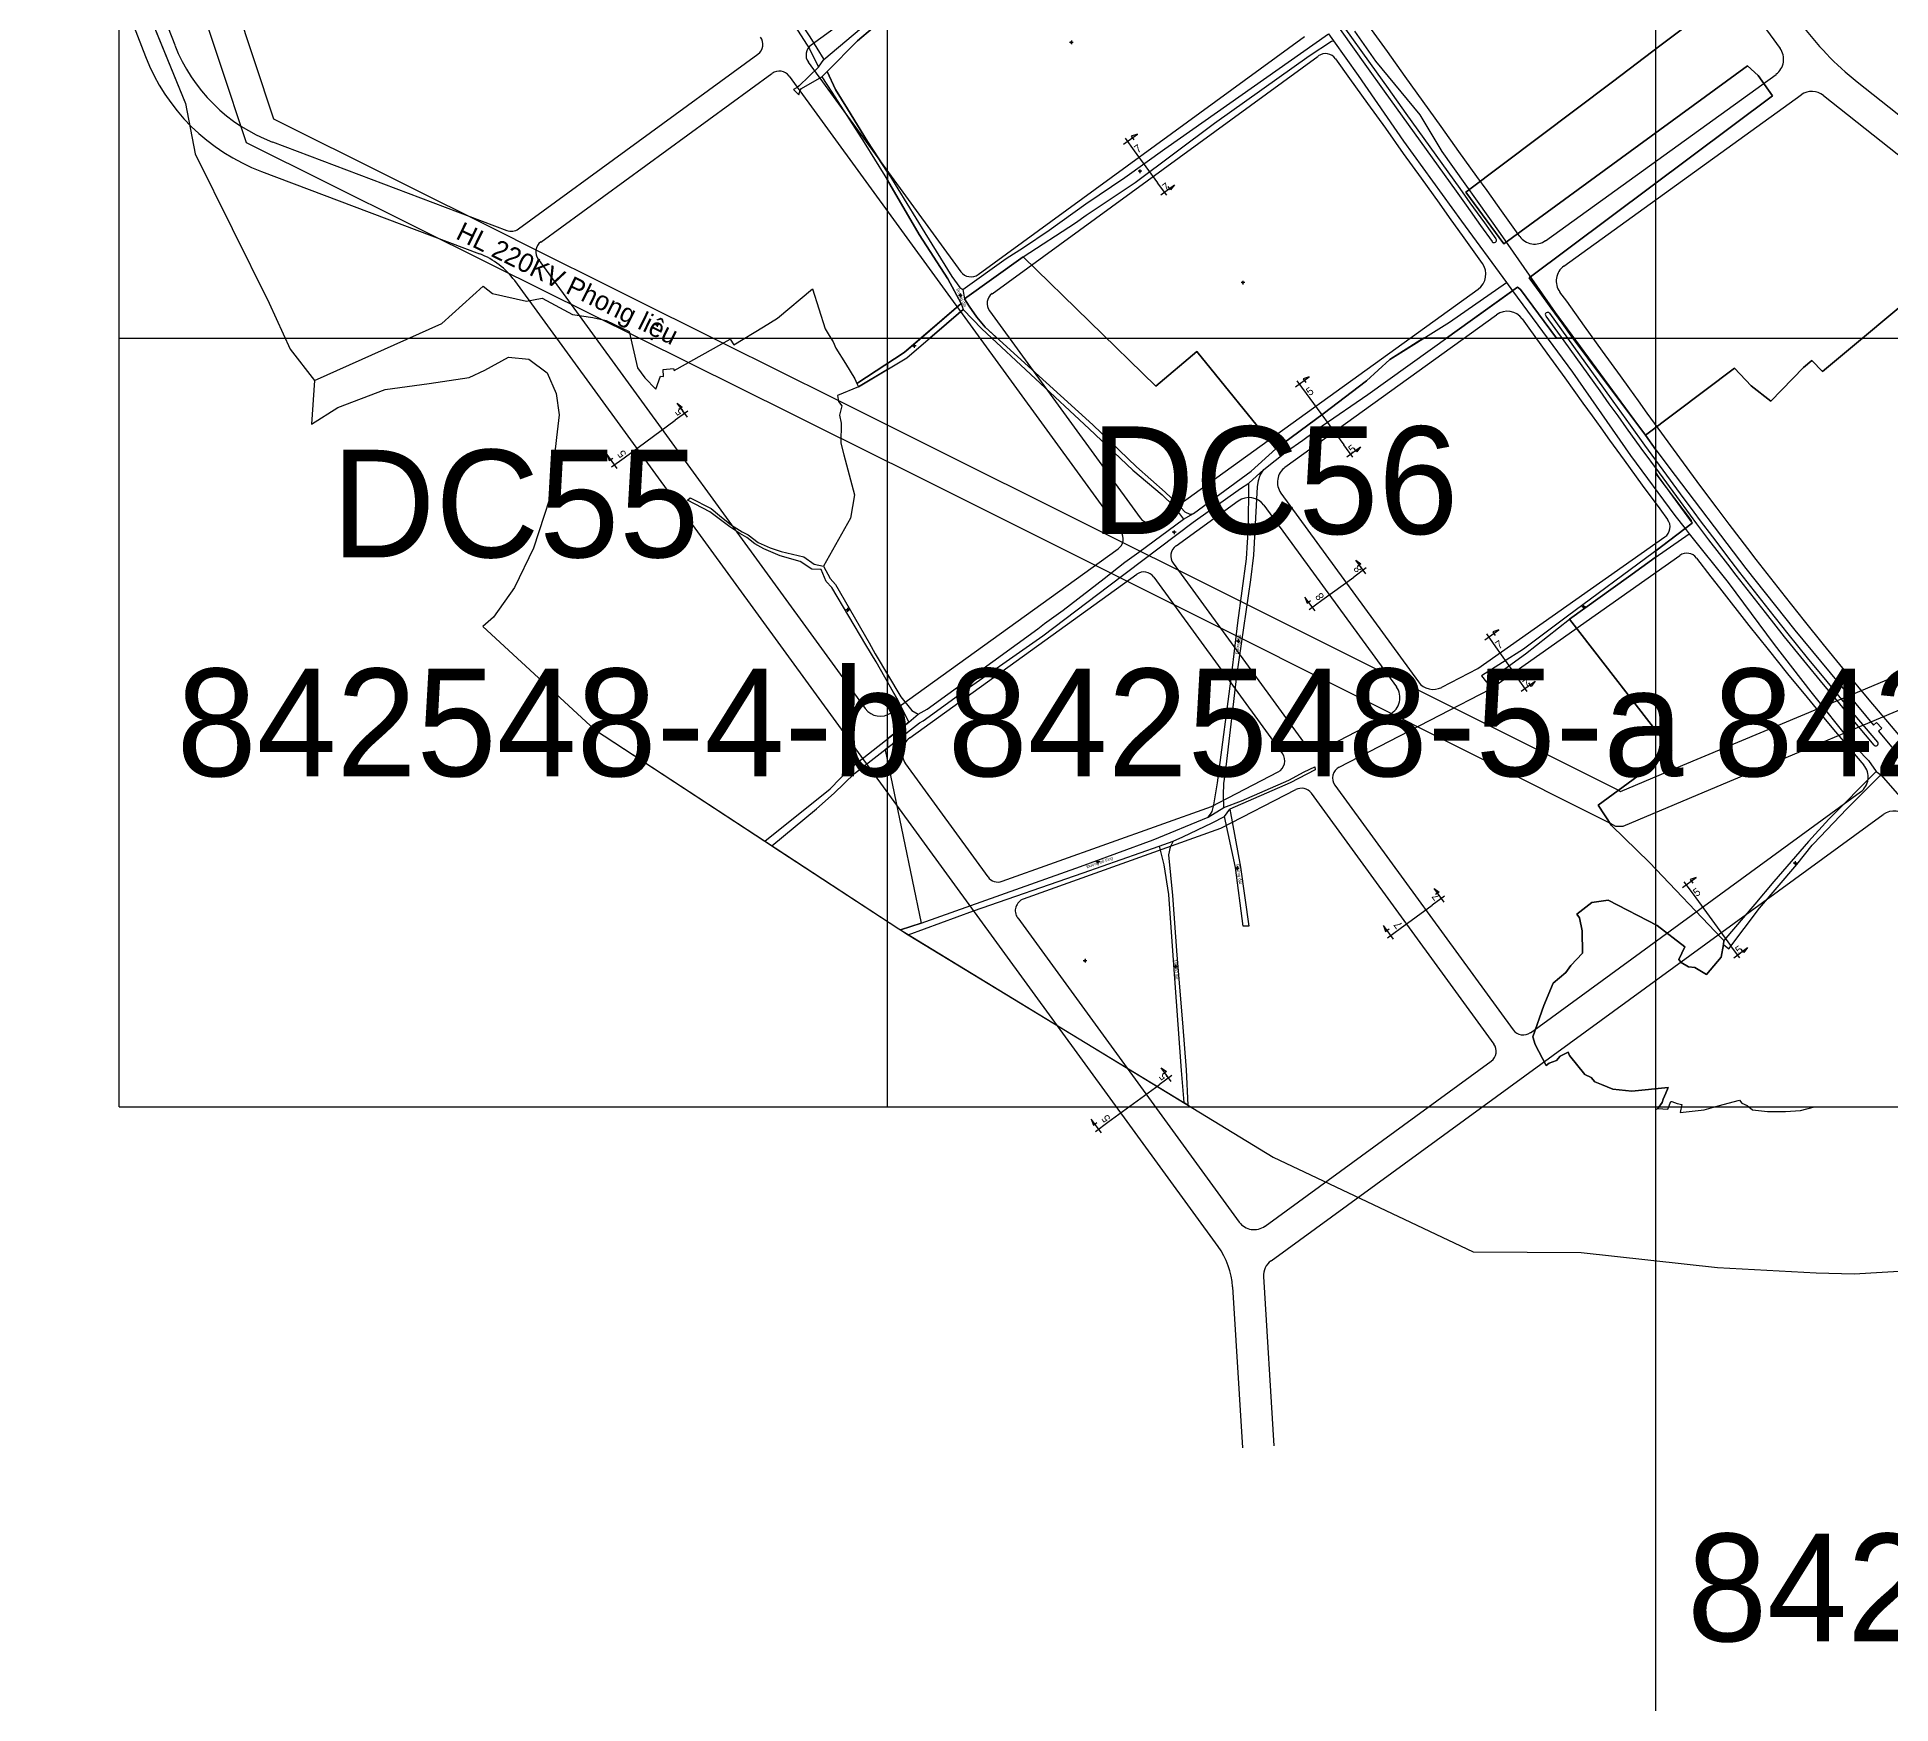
# Model space of a CAD drawing. Extents: x 548357 to 553070, y 1834500 to 1842500.
# Drawn here: x 548447 to 549653, y 1840112 to 1841196 of the extents above; entities that cross this region are included whole.
import ezdxf

# ---------------------------------------------------------------- set-up
doc = ezdxf.new("R2010")
doc.units = 0
for name, color, linetype in [('Level 10', 7, 'Continuous'), ('Level 11', 7, 'Continuous'), ('Level 13', 7, 'Continuous'), ('Level 30', 7, 'Continuous'), ('Level 5', 7, 'Continuous'), ('Level 52', 7, 'Continuous'), ('Level 55', 7, 'Continuous'), ('Level 57', 7, 'Continuous'), ('Level 61', 7, 'Continuous'), ('Level 62', 7, 'Continuous'), ('Level 8', 7, 'Continuous')]:
    doc.layers.add(name, color=color, linetype=linetype)

msp = doc.modelspace()

# ---------------------------------------------------------------- linework, layer by layer
at = {"layer": 'Level 10'}
for p, q in [((549287, 1841198), (549290.3, 1841193.4)), ((548955.1, 1841176.2), (548958.7, 1841181.3)), ((548957.2, 1841169.9), (548960.7, 1841173.4)), ((549402.9, 1841036.1), (549406.8, 1841030.8)), ((549047.9, 1841022.5), (549049.3, 1841018.7)), ((549049, 1841031.6), (549050.2, 1841025.5)), ((549235.1, 1840905.7), (549244.9, 1840914.5)), ((549192.6, 1840882.2), (549199.1, 1840885.9)), ((549519.1, 1840876.1), (549521.8, 1840872.7)), ((549013.9, 1840750.3), (549019.9, 1840755.5)), ((549643.4, 1840718.2), (549646.5, 1840716)), ((549208.7, 1840688.5), (549219, 1840694.6)), ((549219.4, 1840688.8), (549222.7, 1840693.7)), ((548920.3, 1840672.8), (548924.8, 1840669.8)), ((549176.8, 1840669.6), (549185.9, 1840672.8)), ((549008.4, 1840615.1), (549013.5, 1840611.9)), ((549013.5, 1840611.9), (549192.8, 1840502.7))]:
    msp.add_line(p, q, dxfattribs=at)
for points in [[(548958.7, 1841181.3), (549011.7, 1841226.1), (549051.2, 1841261.3), (549078.7, 1841284.8), (549090, 1841296.2), (549128.9, 1841329), (549141.9, 1841339.3), (549167.1, 1841361.7)], [(548960.7, 1841173.4), (548980.6, 1841193.3), (549003, 1841212.4), (549014.6, 1841222.5), (549024.8, 1841231.2), (549048.2, 1841251.6), (549080.5, 1841281.5), (549091.7, 1841292.1), (549134.5, 1841328.2), (549161.5, 1841352.3), (549170.2, 1841357.8)], [(548850.4, 1841324.6), (548852.5, 1841322.7), (548881.1, 1841285.9), (548894.3, 1841267.5), (548904.3, 1841253.3), (548928.7, 1841220.6), (548949.3, 1841188.3), (548955.1, 1841176.2)], [(548856.6, 1841327.2), (548856.8, 1841324.9), (548880.4, 1841293.4), (548906.4, 1841256.7), (548907.9, 1841253.9), (548931.5, 1841222.5), (548933.2, 1841220.8), (548949.5, 1841196.1), (548958.7, 1841181.3)], [(548512.4, 1841228.1), (548543.2, 1841152.6), (548549.4, 1841120), (548597.6, 1841022.7), (548611.3, 1840992.9), (548627.2, 1840972.5), (548625.1, 1840944.1), (548642.4, 1840954.9), (548673.1, 1840966.6), (548701.8, 1840970.6), (548727.7, 1840974.5), (548738, 1840979.1), (548753.4, 1840987.7), (548766.6, 1840986.3), (548778.5, 1840977.5), (548784.4, 1840963.9), (548786.3, 1840950.2), (548784.7, 1840935.4), (548780.1, 1840895.3), (548769.7, 1840863.3), (548757.4, 1840837.8), (548743.6, 1840818.5), (548736.6, 1840812.5), (548809.4, 1840745.5), (548920.3, 1840672.8)], [(549049, 1841031.6), (549077.2, 1841051.8), (549088.5, 1841059), (549105.2, 1841070.3), (549129.1, 1841087.3), (549154.5, 1841104.5), (549180.4, 1841123.1), (549287, 1841198)], [(549050.2, 1841025.5), (549088.4, 1841052.8), (549122.3, 1841075.1), (549129.3, 1841080.1), (549161.2, 1841101.2), (549212.8, 1841139.8), (549274.4, 1841183.7), (549289, 1841193.2), (549290.3, 1841193.4)], [(549290.3, 1841193.4), (549306.3, 1841170.8), (549335.8, 1841128.1), (549373.5, 1841076), (549402.9, 1841036.1)], [(549304, 1841199.6), (549317.6, 1841180.2), (549346.4, 1841145.2), (549360.8, 1841121.4), (549398.8, 1841068), (549434.6, 1841016.7), (549488, 1840943.8), (549493.3, 1840936.8), (549497.1, 1840931.4), (549508.4, 1840916.1), (549558.6, 1840850.1), (549590.5, 1840810), (549641.6, 1840748.2), (549643.7, 1840750), (549647, 1840746.2), (549644.9, 1840744.4), (549669.5, 1840714.9)], [(548955.1, 1841176.2), (548942.6, 1841164.2), (548941.3, 1841163.1), (548938.8, 1841161.7), (548942.3, 1841158.3), (548943.2, 1841161.3), (548944.1, 1841162.4), (548957.2, 1841169.9)], [(548957.2, 1841169.9), (548963.9, 1841160.1), (548984.9, 1841127.3), (548998.3, 1841105.6), (549020.7, 1841067.5), (549039.3, 1841038.6), (549047.9, 1841022.5)], [(548960.7, 1841173.4), (548966.2, 1841161.8), (548973.9, 1841149.1), (548987.1, 1841128), (549000.8, 1841106.7), (549024.3, 1841068.6), (549042, 1841040.2), (549047.2, 1841033), (549049, 1841031.6)], [(549199.1, 1840885.9), (549236.7, 1840913.4), (549252.8, 1840928.1), (549283.5, 1840950.7), (549311.8, 1840972.2), (549326.9, 1840986.2), (549365.7, 1841010.5), (549402.9, 1841036.1)], [(549047.9, 1841022.5), (549010.9, 1840990.7), (548980.1, 1840970.6), (548981.2, 1840968.3), (549012.6, 1840987.2), (549049.3, 1841018.7)], [(549050.2, 1841025.5), (549053.1, 1841020.9), (549058.2, 1841013.6), (549063.5, 1841007.1), (549133.7, 1840943.7), (549162, 1840916.3), (549180.7, 1840899.8), (549188.3, 1840892.6), (549193.6, 1840887.1), (549196.8, 1840885.6), (549199.1, 1840885.9)], [(549244.9, 1840914.5), (549259.7, 1840926.2), (549270.3, 1840933.7), (549282.9, 1840943), (549312.7, 1840963.3), (549406.8, 1841030.8)], [(549406.8, 1841030.8), (549445.9, 1840977.9), (549483.6, 1840923.7), (549512.3, 1840884.6), (549519.1, 1840876.1)], [(549049.3, 1841018.7), (549061.4, 1841006.1), (549131.3, 1840940.9), (549159.7, 1840914.2), (549178.7, 1840898), (549186.1, 1840890.9), (549192.6, 1840882.2)], [(549219, 1840694.6), (549218.7, 1840702.8), (549218.9, 1840710.3), (549219.9, 1840717.4), (549227.4, 1840780.4), (549236.4, 1840842.8), (549238.4, 1840858.8), (549240.8, 1840903.2), (549241.4, 1840907.3), (549242.5, 1840910.9), (549244.9, 1840914.5)], [(548924.8, 1840669.8), (548953.9, 1840693.8), (548965.4, 1840703.9), (548978.5, 1840716.7), (549020.9, 1840749.8), (549023.2, 1840751.1), (549053.5, 1840773), (549101.1, 1840806.3), (549144, 1840838.9), (549198.9, 1840880.2), (549229.8, 1840902.3), (549235.1, 1840905.7)], [(549208.7, 1840688.5), (549210.2, 1840690.4), (549211.4, 1840692), (549212.4, 1840696.4), (549214.8, 1840710.7), (549224.1, 1840781.9), (549228, 1840814.9), (549233.7, 1840856.4), (549234.4, 1840867.3), (549234.9, 1840876.2), (549235.1, 1840905.7)], [(549013.9, 1840750.3), (549006.7, 1840764.5), (548992.6, 1840789.5), (548986, 1840800.5), (548963.8, 1840837.9), (548960.1, 1840841.6), (548956.8, 1840849.6), (548950.8, 1840849.8), (548943.3, 1840854.7), (548930.2, 1840858.3), (548919.6, 1840863), (548913.8, 1840866.3), (548908.4, 1840870.3), (548903.9, 1840872.9), (548897.5, 1840877.3), (548888.8, 1840883.7), (548884.5, 1840887.1), (548869.8, 1840894.6), (548871.6, 1840896.2), (548885.3, 1840889.2), (548890.6, 1840884.7), (548898.5, 1840878.3), (548905.5, 1840874), (548909.3, 1840872.1), (548915.8, 1840867), (548923.7, 1840863.6), (548930.8, 1840861.3), (548945.5, 1840857.7), (548952.3, 1840852.9), (548958.4, 1840851.6), (548962.7, 1840843.7), (548966.2, 1840839.7), (548988.1, 1840801.9), (548991.9, 1840794.6), (549008.8, 1840766.6), (549015.9, 1840757.7), (549019.9, 1840755.5)], [(549019.9, 1840755.5), (549025.8, 1840758.6), (549097.9, 1840811), (549102.2, 1840814.4), (549114.3, 1840823), (549141, 1840843.7), (549154.4, 1840854.2), (549163.6, 1840860.8), (549192.6, 1840882.2)], [(549519.1, 1840876.1), (549498.2, 1840860.3), (549442.6, 1840819.2), (549413.9, 1840797.7), (549386.5, 1840780.4), (549389.8, 1840776.3), (549415.2, 1840794.7), (549443.8, 1840817.3), (549482.2, 1840844.7), (549499.5, 1840857.4), (549521.8, 1840872.7)], [(549521.8, 1840872.7), (549547, 1840841), (549577.1, 1840800.8), (549600.9, 1840770), (549627.5, 1840736.5), (549624.9, 1840733.6), (549627.6, 1840730.3), (549629.9, 1840731.7), (549631.1, 1840732.8), (549638.4, 1840725.3), (549643.4, 1840718.2)], [(548920.3, 1840672.8), (548962.7, 1840706.9), (548975.5, 1840720), (549013.9, 1840750.3)], [(549219, 1840694.6), (549230.3, 1840699.1), (549261.1, 1840712.4), (549271.1, 1840717.8), (549278.1, 1840721.1), (549278.4, 1840719.1), (549262, 1840710.7), (549222.7, 1840693.7)], [(549643.4, 1840718.2), (549612.6, 1840687.1), (549599.3, 1840672.6), (549576.8, 1840646.6), (549564.4, 1840631.7), (549544.2, 1840608.2), (549544, 1840605.6), (549547.5, 1840602.7), (549567.4, 1840629.3), (549591.8, 1840657.6), (549601.7, 1840670.1), (549602.7, 1840671.1), (549624.3, 1840693.9), (549646.5, 1840716)], [(549646.5, 1840716), (549672.5, 1840686.2)], [(549008.4, 1840615.1), (549021.9, 1840619.4), (549125.7, 1840656.4), (549172.9, 1840673.7), (549208.7, 1840688.5)], [(549185.9, 1840672.8), (549192.3, 1840675.7), (549211.3, 1840684.7), (549219.4, 1840688.8)], [(549222.7, 1840693.7), (549229.7, 1840655.8), (549235.1, 1840617.4), (549231.4, 1840617.5), (549226.5, 1840655.7), (549219.4, 1840688.8)], [(549185.9, 1840672.8), (549183.9, 1840668.8), (549183, 1840664), (549185.4, 1840637.4), (549188.4, 1840598.7), (549192, 1840554.6), (549194.3, 1840524), (549195.5, 1840501.1), (549192.8, 1840502.7)], [(548924.8, 1840669.8), (549007.3, 1840615.8), (549008.4, 1840615.1)], [(549013.5, 1840611.9), (549056, 1840627.5), (549127.4, 1840652.1), (549176.8, 1840669.6)], [(549176.8, 1840669.6), (549179.8, 1840657.3), (549182.8, 1840638), (549185.8, 1840598.5), (549191.1, 1840523.5), (549192.8, 1840502.7)]]:
    msp.add_lwpolyline(points, dxfattribs=at)
at = {"layer": 'Level 11'}
for p, q in [((549119, 1841192.4), (549118.4, 1841192.4)), ((549119.7, 1841193.1), (549119, 1841192.4)), ((549119, 1841192.4), (549119.7, 1841191.8)), ((549119.7, 1841193.7), (549119.7, 1841193.1)), ((549120.3, 1841192.4), (549119.7, 1841193.1)), ((549119.7, 1841191.8), (549120.3, 1841192.4)), ((549119.7, 1841191.8), (549119.7, 1841191.2)), ((549120.9, 1841192.4), (549120.3, 1841192.4)), ((549163.7, 1841108.6), (549163.1, 1841108.6)), ((549164.3, 1841109.2), (549163.7, 1841108.6)), ((549163.7, 1841108.6), (549164.3, 1841107.9)), ((549164.3, 1841109.8), (549164.3, 1841109.2)), ((549164.9, 1841108.6), (549164.3, 1841109.2)), ((549164.3, 1841107.9), (549164.9, 1841108.6)), ((549164.3, 1841107.9), (549164.3, 1841107.3)), ((549165.6, 1841108.6), (549164.9, 1841108.6)), ((549230.7, 1841036.1), (549230.1, 1841036.1)), ((549231.3, 1841036.7), (549230.7, 1841036.1)), ((549230.7, 1841036.1), (549231.3, 1841035.5)), ((549231.3, 1841037.3), (549231.3, 1841036.7)), ((549232, 1841036.1), (549231.3, 1841036.7)), ((549231.3, 1841035.5), (549232, 1841036.1)), ((549231.3, 1841035.5), (549231.3, 1841034.8)), ((549232.6, 1841036.1), (549232, 1841036.1)), ((549046.8, 1841027.8), (549046.2, 1841027.8)), ((549047.4, 1841028.4), (549046.8, 1841027.8)), ((549046.8, 1841027.8), (549047.4, 1841027.2)), ((549047.4, 1841029), (549047.4, 1841028.4)), ((549048.1, 1841027.8), (549047.4, 1841028.4)), ((549047.4, 1841027.2), (549048.1, 1841027.8)), ((549047.4, 1841027.2), (549047.4, 1841026.5)), ((549048.7, 1841027.8), (549048.1, 1841027.8)), ((548849.5, 1841008.6), (548848.8, 1841008.6)), ((548850.1, 1841009.2), (548849.5, 1841008.6)), ((548849.5, 1841008.6), (548850.1, 1841008)), ((548850.1, 1841009.9), (548850.1, 1841009.2)), ((548850.7, 1841008.6), (548850.1, 1841009.2)), ((548850.1, 1841008), (548850.7, 1841008.6)), ((548850.1, 1841008), (548850.1, 1841007.4)), ((548851.3, 1841008.6), (548850.7, 1841008.6)), ((549016.7, 1840995.1), (549016.1, 1840995.1)), ((549017.3, 1840995.7), (549016.7, 1840995.1)), ((549016.7, 1840995.1), (549017.3, 1840994.5)), ((549017.3, 1840996.3), (549017.3, 1840995.7)), ((549018, 1840995.1), (549017.3, 1840995.7)), ((549017.3, 1840994.5), (549018, 1840995.1)), ((549017.3, 1840994.5), (549017.3, 1840993.8)), ((549018.6, 1840995.1), (549018, 1840995.1)), ((549185.9, 1840873.7), (549185.3, 1840873.7)), ((549186.5, 1840874.3), (549185.9, 1840873.7)), ((549185.9, 1840873.7), (549186.5, 1840873.1)), ((549186.5, 1840874.9), (549186.5, 1840874.3)), ((549187.2, 1840873.7), (549186.5, 1840874.3)), ((549186.5, 1840873.1), (549187.2, 1840873.7)), ((549186.5, 1840873.1), (549186.5, 1840872.4)), ((549187.8, 1840873.7), (549187.2, 1840873.7)), ((548973.5, 1840823.2), (548972.9, 1840823.2)), ((548974.1, 1840823.9), (548973.5, 1840823.2)), ((548973.5, 1840823.2), (548974.1, 1840822.6)), ((548974.1, 1840824.5), (548974.1, 1840823.9)), ((548974.8, 1840823.2), (548974.1, 1840823.9)), ((548974.1, 1840822.6), (548974.8, 1840823.2)), ((548974.1, 1840822.6), (548974.1, 1840822)), ((548975.4, 1840823.2), (548974.8, 1840823.2)), ((549452.4, 1840825.2), (549451.8, 1840825.2)), ((549453, 1840825.8), (549452.4, 1840825.2)), ((549452.4, 1840825.2), (549453, 1840824.5)), ((549453, 1840826.4), (549453, 1840825.8)), ((549453.7, 1840825.2), (549453, 1840825.8)), ((549453, 1840824.5), (549453.7, 1840825.2)), ((549453, 1840824.5), (549453, 1840823.9)), ((549454.3, 1840825.2), (549453.7, 1840825.2)), ((549227.6, 1840802.8), (549227, 1840802.8)), ((549228.2, 1840803.4), (549227.6, 1840802.8)), ((549227.6, 1840802.8), (549228.2, 1840802.2)), ((549228.2, 1840804.1), (549228.2, 1840803.4)), ((549228.9, 1840802.8), (549228.2, 1840803.4)), ((549228.2, 1840802.2), (549228.9, 1840802.8)), ((549228.2, 1840802.2), (549228.2, 1840801.6)), ((549229.5, 1840802.8), (549228.9, 1840802.8)), ((549106.7, 1840735.2), (549106.1, 1840735.2)), ((549107.3, 1840735.8), (549106.7, 1840735.2)), ((549106.7, 1840735.2), (549107.3, 1840734.5)), ((549107.3, 1840736.4), (549107.3, 1840735.8)), ((549107.9, 1840735.2), (549107.3, 1840735.8)), ((549107.3, 1840734.5), (549107.9, 1840735.2)), ((549107.3, 1840734.5), (549107.3, 1840733.9)), ((549108.6, 1840735.2), (549107.9, 1840735.2)), ((549136.9, 1840660.7), (549136.9, 1840660.1)), ((549136.3, 1840659.4), (549135.7, 1840659.4)), ((549136.9, 1840660.1), (549136.3, 1840659.4)), ((549136.3, 1840659.4), (549136.9, 1840658.8)), ((549137.5, 1840659.4), (549136.9, 1840660.1)), ((549136.9, 1840658.8), (549137.5, 1840659.4)), ((549136.9, 1840658.8), (549136.9, 1840658.2)), ((549138.2, 1840659.4), (549137.5, 1840659.4)), ((549227, 1840655.3), (549226.3, 1840655.3)), ((549227.6, 1840655.9), (549227, 1840655.3)), ((549227, 1840655.3), (549227.6, 1840654.6)), ((549227.6, 1840656.5), (549227.6, 1840655.9)), ((549228.2, 1840655.3), (549227.6, 1840655.9)), ((549227.6, 1840654.6), (549228.2, 1840655.3)), ((549227.6, 1840654.6), (549227.6, 1840654)), ((549228.8, 1840655.3), (549228.2, 1840655.3)), ((549590.1, 1840658.4), (549589.5, 1840658.4)), ((549590.7, 1840659), (549590.1, 1840658.4)), ((549590.1, 1840658.4), (549590.7, 1840657.8)), ((549590.7, 1840659.7), (549590.7, 1840659)), ((549591.3, 1840658.4), (549590.7, 1840659)), ((549590.7, 1840657.8), (549591.3, 1840658.4)), ((549590.7, 1840657.8), (549590.7, 1840657.2)), ((549592, 1840658.4), (549591.3, 1840658.4)), ((549128, 1840595), (549127.3, 1840595)), ((549128.6, 1840595.7), (549128, 1840595)), ((549128, 1840595), (549128.6, 1840594.4)), ((549128.6, 1840596.3), (549128.6, 1840595.7)), ((549129.2, 1840595), (549128.6, 1840595.7)), ((549128.6, 1840594.4), (549129.2, 1840595)), ((549128.6, 1840594.4), (549128.6, 1840593.8)), ((549129.8, 1840595), (549129.2, 1840595)), ((549186.8, 1840591.2), (549186.2, 1840591.2)), ((549187.4, 1840591.8), (549186.8, 1840591.2)), ((549186.8, 1840591.2), (549187.4, 1840590.6)), ((549187.4, 1840592.5), (549187.4, 1840591.8)), ((549188.1, 1840591.2), (549187.4, 1840591.8)), ((549187.4, 1840590.6), (549188.1, 1840591.2)), ((549187.4, 1840590.6), (549187.4, 1840590)), ((549188.7, 1840591.2), (549188.1, 1840591.2))]:
    msp.add_line(p, q, dxfattribs=at)
for centre in [(549119.7, 1841192.4), (549164.3, 1841108.6), (549231.3, 1841036.1), (549047.4, 1841027.8), (548850.1, 1841008.6), (549017.3, 1840995.1), (549186.5, 1840873.7), (548974.1, 1840823.2), (549453, 1840825.2), (549228.2, 1840802.8), (549107.3, 1840735.2), (549136.9, 1840659.4), (549227.6, 1840655.3), (549590.7, 1840658.4), (549128.6, 1840595), (549187.4, 1840591.2)]:
    msp.add_circle(centre, 0.15, dxfattribs=at)
at = {"layer": 'Level 13'}
for points in [[(549153.7, 1841126.1), (549162.7, 1841132.7)], [(549162.7, 1841132.7), (549158.7, 1841131.3), (549160.4, 1841129.1)], [(549154.6, 1841130), (549160.6, 1841121.8)], [(549160.6, 1841121.8), (549175.8, 1841101.1)], [(549181.8, 1841092.9), (549175.8, 1841101.1)], [(549177.8, 1841093.2), (549186.8, 1841099.8)], [(549186.8, 1841099.8), (549184.3, 1841096.4), (549182.7, 1841098.7)], [(549265.5, 1840968.3), (549274.5, 1840974.9)], [(549274.5, 1840974.9), (549270.6, 1840973.5), (549272.3, 1840971.2)], [(549266.5, 1840972.2), (549272.5, 1840964)], [(549272.5, 1840964), (549296.9, 1840930.7)], [(548870, 1840952.6), (548861.9, 1840946.7)], [(548869.8, 1840948.7), (548863.2, 1840957.7)], [(548863.2, 1840957.7), (548866.5, 1840955.2), (548864.2, 1840953.5)], [(548828.6, 1840922.2), (548861.9, 1840946.7)], [(549302.9, 1840922.5), (549296.9, 1840930.7)], [(549299, 1840922.8), (549307.9, 1840929.4)], [(549307.9, 1840929.4), (549305.4, 1840926), (549303.8, 1840928.3)], [(548824.2, 1840915.3), (548817.7, 1840924.3)], [(548817.7, 1840924.3), (548819, 1840920.3), (548821.3, 1840922)], [(548820.4, 1840916.2), (548828.6, 1840922.2)], [(549311.3, 1840846.6), (549304.7, 1840855.6)], [(549304.7, 1840855.6), (549308.1, 1840853.1), (549305.8, 1840851.5)], [(549282.6, 1840829.5), (549303.4, 1840844.6)], [(549311.5, 1840850.6), (549303.4, 1840844.6)], [(549278.3, 1840822.6), (549271.7, 1840831.6)], [(549271.7, 1840831.6), (549273.1, 1840827.6), (549275.4, 1840829.3)], [(549274.4, 1840823.5), (549282.6, 1840829.5)], [(549388.8, 1840803.8), (549397.9, 1840810.2)], [(549389.8, 1840807.6), (549395.6, 1840799.3)], [(549397.9, 1840810.2), (549393.9, 1840808.9), (549395.5, 1840806.6)], [(549395.6, 1840799.3), (549410.5, 1840778.3)], [(549416.3, 1840770.1), (549410.5, 1840778.3)], [(549412.4, 1840770.4), (549421.5, 1840776.8)], [(549421.5, 1840776.8), (549418.9, 1840773.5), (549417.3, 1840775.8)], [(549517.4, 1840642.6), (549526.3, 1840649.1)], [(549526.3, 1840649.1), (549522.4, 1840647.8), (549524.1, 1840645.5)], [(549362.5, 1840637.1), (549354.4, 1840631.1)], [(549362.3, 1840633.1), (549355.7, 1840642.1)], [(549355.7, 1840642.1), (549359, 1840639.6), (549356.7, 1840638)], [(549518.3, 1840646.4), (549524.3, 1840638.2)], [(549524.3, 1840638.2), (549548.7, 1840604.9)], [(549333.7, 1840615.9), (549354.4, 1840631.1)], [(549329.3, 1840609), (549322.8, 1840618)], [(549322.8, 1840618), (549324.1, 1840614), (549326.4, 1840615.7)], [(549325.5, 1840609.9), (549333.7, 1840615.9)], [(549554.7, 1840596.8), (549548.7, 1840604.9)], [(549550.8, 1840597), (549559.7, 1840603.6)], [(549559.7, 1840603.6), (549557.3, 1840600.3), (549555.6, 1840602.6)], [(549185, 1840520.3), (549176.8, 1840514.3)], [(549184.7, 1840516.4), (549178.1, 1840525.4)], [(549178.1, 1840525.4), (549181.5, 1840522.9), (549179.2, 1840521.2)], [(549143.5, 1840489.9), (549176.8, 1840514.3)], [(549139.2, 1840483), (549132.6, 1840492)], [(549132.6, 1840492), (549134, 1840488), (549136.3, 1840489.7)], [(549135.4, 1840483.9), (549143.5, 1840489.9)]]:
    msp.add_lwpolyline(points, dxfattribs=at)
at = {"layer": 'Level 30'}
for p, q in [((549368, 1841480.7), (549580.9, 1841188.4)), ((548950.3, 1841190.7), (549163.3, 1841345.8)), ((548529.5, 1841207.9), (548536.2, 1841190.7)), ((549059, 1841041.5), (549271.4, 1841196.2)), ((548759.8, 1841071.1), (548915.7, 1841184.7)), ((548948.5, 1841179.5), (549047.8, 1841043.2)), ((549068.1, 1841028.9), (549280.3, 1841183.5)), ((548774.4, 1841062.5), (548924.8, 1841172.1)), ((548936, 1841170.4), (549151.9, 1840874.1)), ((549428.2, 1841063.4), (549578.3, 1841171.6)), ((549440.2, 1841046.8), (549594.7, 1841158.2)), ((549609.2, 1841157.9), (549846.7, 1840969.2)), ((549631.1, 1841166.7), (550043.8, 1840838.9)), ((548599.8, 1841127.6), (548752.3, 1841070.1)), ((548592.6, 1841108.4), (548734.6, 1841054.8)), ((548772.6, 1841051.3), (548985.6, 1840759.1)), ((548757.4, 1841037.5), (549215.1, 1840409.2)), ((549175.6, 1840881.3), (549384.4, 1841031.8)), ((549066.4, 1841017.8), (549164.5, 1840883.1)), ((549258.7, 1840916), (549396.4, 1841015.2)), ((549187.8, 1840864.8), (549228.3, 1840894.1)), ((549245, 1840891.4), (549331.2, 1840773.2)), ((549256.1, 1840899.2), (549345.5, 1840776.5)), ((549002.3, 1840756.4), (549150.1, 1840862.9)), ((549186, 1840853.6), (549272.4, 1840734.9)), ((549014.5, 1840739.9), (549162.2, 1840846.4)), ((549173.3, 1840844.6), (549257.1, 1840729.7)), ((549282.6, 1840732.5), (549327, 1840755.5)), ((549011.8, 1840723.1), (549065.4, 1840649.5)), ((549291.2, 1840709.2), (549407.2, 1840550)), ((549275.8, 1840703.9), (549394.7, 1840540.8)), ((549418.4, 1840548.2), (549633.3, 1840704.8)), ((549249.7, 1840399.9), (549648, 1840690.1)), ((549084.8, 1840622.9), (549228.9, 1840425)), ((549245.7, 1840422.4), (549392.9, 1840529.7)), ((549244.7, 1840389.5), (549251.5, 1840279.4)), ((549224.6, 1840382.8), (549231.1, 1840278.2))]:
    msp.add_line(p, q, dxfattribs=at)
for points in [[(549199, 1841361.4), (549208.1, 1841348.9), (549217.3, 1841336.4), (549231.7, 1841316.5), (549243.4, 1841300.2), (549255.1, 1841284), (549259.2, 1841278.3), (549266.8, 1841267.7), (549278.5, 1841251.5), (549290.1, 1841235.2), (549301.8, 1841219), (549307.9, 1841210.4), (549325.1, 1841186.5), (549336.7, 1841170.2), (549348.4, 1841154), (549360.1, 1841137.7), (549371.7, 1841121.5), (549383.4, 1841105.2), (549390, 1841096), (549399.4, 1841082.8), (549411.4, 1841066.2)], [(548446.6, 1841216.6), (548493.4, 1841220.6), (548495.8, 1841220.6), (548498.4, 1841220), (548501.2, 1841218.5), (548503.2, 1841216.8), (548504.7, 1841214.8), (548505.6, 1841213), (548517.1, 1841183.3)], [(549294.5, 1841200.8), (549311.7, 1841176.8), (549323.3, 1841160.6), (549335, 1841144.3), (549346.7, 1841128.1), (549358.3, 1841111.8), (549370, 1841095.6), (549376.6, 1841086.4), (549386, 1841073.2), (549393.5, 1841062.8)], [(549296.9, 1841202.6), (549314.1, 1841178.6), (549325.8, 1841162.3), (549337.4, 1841146.1), (549349.1, 1841129.8), (549360.7, 1841113.6), (549372.4, 1841097.3), (549379, 1841088.1), (549388.5, 1841074.9), (549396, 1841064.5)], [(549291.6, 1841181.7), (549300.7, 1841169), (549312.4, 1841152.7), (549324, 1841136.5), (549335.7, 1841120.2), (549347.3, 1841104), (549359, 1841087.7), (549365.6, 1841078.5), (549375.1, 1841065.3), (549387.1, 1841048.6)], [(549437.4, 1841030), (549441.8, 1841024.1), (549453.4, 1841007.8), (549465.1, 1840991.6), (549476.8, 1840975.4), (549482.9, 1840967), (549488.5, 1840959.2), (549494.2, 1840951.3), (549503.7, 1840938.2), (549515.4, 1840922.1), (549526.7, 1840906.7), (549535.6, 1840894.8), (549539.7, 1840889.3), (549547.5, 1840878.9), (549559.6, 1840863.1), (549565.2, 1840855.9), (549584.1, 1840831.7), (549596.5, 1840816.2), (549609, 1840800.7), (549621.6, 1840785.3), (549631.2, 1840773.6), (549638.6, 1840764.8), (549659.2, 1840740.5)], [(549413.1, 1841012.5), (549417.4, 1841006.5), (549429.1, 1840990.3), (549440.8, 1840974.1), (549452.5, 1840957.8), (549458.6, 1840949.4), (549464.2, 1840941.6), (549469.9, 1840933.7), (549479.4, 1840920.6), (549491.2, 1840904.3), (549502.6, 1840888.9), (549507.7, 1840882)], [(549428.4, 1841014.4), (549440.1, 1840998.2), (549451.8, 1840982), (549463.5, 1840965.7), (549469.5, 1840957.3), (549475.2, 1840949.5), (549480.8, 1840941.6), (549490.3, 1840928.5), (549502.1, 1840912.3), (549513.4, 1840896.9), (549522.4, 1840884.9), (549526.5, 1840879.3), (549534.4, 1840868.9), (549546.6, 1840853), (549552.1, 1840845.8), (549571.2, 1840821.5), (549583.6, 1840805.8), (549596.2, 1840790.2), (549608.9, 1840774.8), (549618.6, 1840763.1), (549626, 1840754.2), (549642, 1840735.3)], [(549430.8, 1841016.2), (549430.8, 1841016.2), (549442.5, 1840999.9), (549454.2, 1840983.7), (549465.9, 1840967.5), (549472, 1840959.1), (549477.6, 1840951.3), (549483.3, 1840943.4), (549492.7, 1840930.3), (549504.5, 1840914.1), (549515.8, 1840898.7), (549524.8, 1840886.7), (549528.9, 1840881.1), (549536.8, 1840870.7), (549548.9, 1840854.9), (549554.5, 1840847.6), (549573.5, 1840823.3), (549586, 1840807.7), (549598.5, 1840792.1), (549611.2, 1840776.7), (549620.9, 1840765), (549628.3, 1840756.1), (549644.3, 1840737.2)], [(549360.7, 1840772.9), (549384.1, 1840785), (549505.9, 1840870.7)], [(549294, 1840721), (549392.2, 1840771.7), (549515.6, 1840858.6)], [(549526.6, 1840856.9), (549535.9, 1840844.8), (549541.5, 1840837.5), (549560.6, 1840813.1), (549573.1, 1840797.4), (549585.7, 1840781.7), (549598.5, 1840766.2), (549608.2, 1840754.4), (549615.7, 1840745.5), (549635.4, 1840722.2)], [(549074.6, 1840646.7), (549210.8, 1840695.4), (549254.3, 1840717.9)], [(549088.5, 1840635.2), (549217, 1840681.2), (549265.7, 1840706.3)]]:
    msp.add_lwpolyline(points, dxfattribs=at)
for centre, radius, start, end in [((549755.5, 1841323.3), 200, 216.0749, 231.5437), ((548911, 1841191.1), 8, 306.0749, 36.0749), ((548638.6, 1841230.2), 130.2, 201.1431, 249.3303), ((548638.6, 1841230.2), 109.7, 201.1431, 249.3303), ((548955, 1841184.2), 8, 126.0749, 216.0749), ((549285.1, 1841177.1), 8, 35.6471, 126.0749), ((549571.2, 1841181.4), 12, 305.7904, 36.0749), ((548929.6, 1841165.7), 8, 36.0749, 126.0749), ((549601.7, 1841148.5), 12, 51.5437, 125.7904), ((548755.1, 1841077.5), 8, 249.3303, 306.0749), ((548779.1, 1841056.1), 8, 126.0749, 216.0749), ((549394.8, 1841063.6), 1.5, 215.7489, 35.7489), ((549421.2, 1841073.2), 12, 215.7489, 305.7904), ((548717, 1841008), 50, 36.0749, 69.3303), ((549377.4, 1841041.6), 12, 305.7904, 35.7489), ((549447.2, 1841037.1), 12, 125.7904, 215.7966), ((549054.3, 1841047.9), 8, 216.0749, 306.0749), ((549072.8, 1841022.5), 8, 126.0749, 216.0749), ((549403.4, 1841005.5), 12, 35.7966, 125.7904), ((549429.6, 1841015.3), 1.5, 35.8094, 215.7838), ((549265.8, 1840906.3), 12, 125.7904, 216.0749), ((549235.3, 1840884.3), 12, 36.0749, 125.7904), ((549170.9, 1840887.8), 8, 216.0749, 305.7904), ((549501.3, 1840877.2), 8, 305.1539, 36.7232), ((549145.4, 1840869.4), 8, 305.7904, 36.0749), ((549192.4, 1840858.3), 8, 125.7904, 216.0749), ((549520.2, 1840852.1), 8, 37.4426, 125.1539), ((549166.9, 1840839.9), 8, 36.0749, 125.7904), ((549321.5, 1840766.1), 12, 297.3201, 36.0749), ((549355.2, 1840783.5), 12, 216.0749, 297.3201), ((548995.3, 1840766.1), 12, 216.0749, 305.7904), ((549021.5, 1840730.2), 12, 125.7904, 216.0749), ((549278.9, 1840739.6), 8, 216.0749, 297.3201), ((549643.2, 1840736.2), 1.5, 220.24, 40.24), ((549250.6, 1840725), 8, 297.3201, 36.0749), ((549297.7, 1840713.9), 8, 117.3201, 216.0749), ((549626.2, 1840714.5), 12, 306.0749, 40.24), ((549269.4, 1840699.2), 8, 36.0749, 117.3201), ((549655.1, 1840680.4), 12, 40.3207, 126.0749), ((549071.9, 1840654.2), 8, 216.0749, 289.7019), ((549091.2, 1840627.6), 8, 109.7019, 216.0749), ((549388.2, 1840536.1), 8, 306.0749, 36.0749), ((549413.7, 1840554.7), 8, 216.0749, 306.0749), ((549238.6, 1840432.1), 12, 216.0749, 306.0749), ((549174.7, 1840379.7), 50, 3.5405, 36.0749), ((549256.7, 1840390.2), 12, 126.0749, 183.5405)]:
    msp.add_arc(centre, radius, start, end, dxfattribs=at)
at = {"layer": 'Level 52'}
for p, q in [((549000, 1841209.8), (548980.6, 1841193.3)), ((548980.6, 1841193.3), (549000, 1841209.8)), ((548980.6, 1841193.3), (548960.7, 1841173.4)), ((548960.7, 1841173.4), (548980.6, 1841193.3)), ((549575.9, 1841157.6), (549417.6, 1841039.3)), ((549000, 1841108), (549000, 1841102.8)), ((549000, 1841102.8), (549000, 1841108)), ((549401.1, 1841061.3), (549376.3, 1841095)), ((549376.3, 1841095), (549401.1, 1841061.3)), ((549417.6, 1841039.3), (549431.9, 1841019.4)), ((549608.4, 1840978.2), (549680, 1841038.1)), ((549680, 1841038.1), (549608.4, 1840978.2)), ((549363.8, 1841000), (549410, 1841033.2)), ((549410, 1841033.2), (549363.8, 1841000)), ((548808.3, 1841013.5), (548816.9, 1841011.4)), ((549049.3, 1841018.7), (549027.5, 1841000)), ((549061.4, 1841006.1), (549049.3, 1841018.7)), ((549431.9, 1841019.4), (549446.1, 1841000)), ((549021.7, 1841000), (549027.5, 1841000)), ((549027.5, 1841000), (549021.7, 1841000)), ((549067.9, 1841000), (549061.4, 1841006.1)), ((549067.9, 1841000), (549071.3, 1841000)), ((549071.3, 1841000), (549067.9, 1841000)), ((549326.9, 1840986.2), (549348.9, 1841000)), ((549348.9, 1841000), (549326.9, 1840986.2)), ((549348.9, 1841000), (549363.8, 1841000)), ((549363.8, 1841000), (549348.9, 1841000)), ((549435.3, 1841000), (549446.1, 1841000)), ((549446.1, 1841000), (549435.3, 1841000)), ((549446.1, 1841000), (549446.1, 1841000)), ((549446.1, 1841000), (549455.7, 1840987)), ((549455.7, 1840987), (549446.1, 1841000)), ((549201.3, 1840991.4), (549252.8, 1840928.1)), ((549252.8, 1840928.1), (549201.3, 1840991.4)), ((549455.7, 1840987), (549493.3, 1840936.8)), ((549493.3, 1840936.8), (549455.7, 1840987)), ((549000, 1840979.7), (548981.2, 1840968.3)), ((549000, 1840983.6), (549000, 1840979.7)), ((549574.8, 1840959), (549596.2, 1840980.9)), ((549596.2, 1840980.9), (549574.8, 1840959)), ((549562.1, 1840969), (549574.8, 1840959)), ((549574.8, 1840959), (549562.1, 1840969)), ((549252.8, 1840928.1), (549283.5, 1840950.7)), ((549283.5, 1840950.7), (549252.8, 1840928.1)), ((549493.3, 1840936.8), (549500, 1840927.4)), ((549500, 1840927.4), (549493.3, 1840936.8)), ((549500, 1840927.4), (549500, 1840912.4)), ((549500, 1840912.4), (549500, 1840927.4)), ((549501.5, 1840910.1), (549500, 1840912.4)), ((549500, 1840861.7), (549500, 1840857.7)), ((549500, 1840857.7), (549500, 1840861.7)), ((549482.2, 1840844.7), (549443.8, 1840817.3)), ((549443.8, 1840817.3), (549482.2, 1840844.7)), ((549443.8, 1840817.3), (549510.4, 1840731.3)), ((549510.4, 1840731.3), (549443.8, 1840817.3)), ((549000, 1840781.2), (549000, 1840776.3)), ((549000, 1840733.4), (548998.5, 1840732.2)), ((549000, 1840739.4), (549000, 1840733.4)), ((548998.5, 1840732.2), (549021.9, 1840619.4)), ((549510.4, 1840731.3), (549462.4, 1840696.3)), ((549462.4, 1840696.3), (549510.4, 1840731.3)), ((549021.9, 1840619.4), (549008.4, 1840615.1)), ((549544.2, 1840608.2), (549544, 1840605.6)), ((549544, 1840605.6), (549544.2, 1840608.2)), ((549421.5, 1840540.5), (549428.7, 1840526.9)), ((549428.7, 1840526.9), (549421.5, 1840540.5)), ((549428.7, 1840526.9), (549430.6, 1840528.3)), ((549430.6, 1840528.3), (549428.7, 1840526.9)), ((549464.6, 1840514.6), (549472, 1840511.4)), ((549472, 1840511.4), (549464.6, 1840514.6)), ((549504.9, 1840504.9), (549504.1, 1840502.7)), ((549506.6, 1840508.9), (549504.9, 1840504.9)), ((549504.9, 1840504.9), (549506.6, 1840508.9)), ((549508, 1840512.5), (549506.6, 1840508.9)), ((549506.6, 1840508.9), (549508, 1840512.5)), ((549540.5, 1840500.6), (549554.5, 1840504.3)), ((549500, 1840498.3), (549501.3, 1840498.9)), ((549500, 1840399.9), (549500, 1840498.3)), ((549504.1, 1840502.7), (549501.3, 1840498.9)), ((549501.3, 1840498.9), (549507.8, 1840498.4)), ((549507.8, 1840498.4), (549509.8, 1840503.5)), ((549509.8, 1840503.5), (549510.5, 1840503.5)), ((549510.5, 1840503.5), (549512.2, 1840502.8)), ((549512.2, 1840502.8), (549513.9, 1840502.1)), ((549513.9, 1840502.1), (549516.9, 1840501.5)), ((549516.9, 1840501.5), (549515.9, 1840496.2)), ((549515.9, 1840496.2), (549531.4, 1840498)), ((549531.4, 1840498), (549540.5, 1840500.6)), ((549562.9, 1840498.1), (549572.6, 1840497)), ((549572.6, 1840497), (549584.4, 1840496.9)), ((549584.4, 1840496.9), (549594.2, 1840497.5)), ((549594.2, 1840497.5), (549603.2, 1840500)), ((549603.2, 1840500), (549951.5, 1840500))]:
    msp.add_line(p, q, dxfattribs=at)
for points in [[(549376.3, 1841095), (549471.9, 1841166.7), (549503.6, 1841190.8), (549540.2, 1841218.3), (549607, 1841267.8)], [(549607, 1841267.8), (549540.2, 1841218.3), (549503.6, 1841190.8), (549471.9, 1841166.7), (549376.3, 1841095)], [(548960.7, 1841173.4), (548966.2, 1841161.8), (548973.9, 1841149.1), (548987.1, 1841128), (549000, 1841108)], [(549000, 1841108), (548987.1, 1841128), (548973.9, 1841149.1), (548966.2, 1841161.8), (548960.7, 1841173.4)], [(549575.9, 1841157.6), (549566.6, 1841170.8), (549559.6, 1841177.2), (549488.9, 1841125.5), (549401.1, 1841061.3)], [(549401.1, 1841061.3), (549488.9, 1841125.5), (549559.6, 1841177.2), (549566.6, 1841170.8), (549575.9, 1841157.6)], [(549446.1, 1841000), (549439, 1841009.7), (549431.9, 1841019.4), (549424.8, 1841029.4), (549417.6, 1841039.3), (549575.9, 1841157.6)], [(549000, 1841102.8), (549020.7, 1841067.5), (549039.3, 1841038.6), (549047.9, 1841022.5)], [(549047.9, 1841022.5), (549039.3, 1841038.6), (549020.7, 1841067.5), (549000, 1841102.8)], [(549071.3, 1841000), (549063.5, 1841007.1), (549058.2, 1841013.6), (549053.1, 1841020.9), (549050.2, 1841025.5), (549088.4, 1841052.8)], [(549088.4, 1841052.8), (549050.2, 1841025.5), (549053.1, 1841020.9), (549058.2, 1841013.6), (549063.5, 1841007.1), (549071.3, 1841000)], [(549088.4, 1841052.8), (549174.7, 1840968.8), (549201.3, 1840991.4)], [(549174.7, 1840968.8), (549088.4, 1841052.8)], [(548627.2, 1840972.5), (548710, 1841009.5), (548736.8, 1841033.9)], [(548736.8, 1841033.9), (548743, 1841029.1), (548765.2, 1841024.1), (548775.4, 1841025.9), (548795.1, 1841015.3), (548808.3, 1841013.5)], [(548861.3, 1840978.9), (548897.6, 1840999.3), (548900, 1840995.7), (548919.3, 1841007.4), (548928.4, 1841013), (548951.3, 1841032.1)], [(548951.3, 1841032.1), (548955.4, 1841019), (548959.4, 1841006), (548962, 1841001.8), (548964.6, 1840997.5), (548966.4, 1840993.5), (548972.6, 1840983.5), (548978.8, 1840973.5), (548980.1, 1840970.6), (549010.9, 1840990.7), (549016.3, 1840995.3), (549047.9, 1841022.5)], [(549047.9, 1841022.5), (549021.7, 1841000)], [(549410, 1841033.2), (549411.9, 1841031.6), (549435.3, 1841000)], [(549435.3, 1841000), (549411.9, 1841031.6), (549410, 1841033.2)], [(548816.9, 1841011.4), (548831.9, 1841004.4), (548837.3, 1840980.6), (548842.1, 1840974.1), (548849.2, 1840966.8), (548852.3, 1840975.2), (548854.3, 1840975.1), (548854.1, 1840979.5)], [(549027.5, 1841000), (549049.3, 1841018.7), (549061.4, 1841006.1), (549067.9, 1841000)], [(549021.7, 1841000), (549010.9, 1840990.7), (549000, 1840983.6)], [(549201.3, 1840991.4), (549174.7, 1840968.8)], [(548854.1, 1840979.5), (548860.7, 1840980.2), (548861.3, 1840978.9)], [(549283.5, 1840950.7), (549311.8, 1840972.2), (549326.9, 1840986.2)], [(549326.9, 1840986.2), (549311.8, 1840972.2), (549283.5, 1840950.7)], [(549493.3, 1840936.8), (549551.3, 1840980.4), (549562.1, 1840969)], [(549562.1, 1840969), (549551.3, 1840980.4), (549493.3, 1840936.8)], [(549596.2, 1840980.9), (549601.6, 1840985.5), (549608.4, 1840978.2)], [(549608.4, 1840978.2), (549601.6, 1840985.5), (549596.2, 1840980.9)], [(548981.2, 1840968.3), (548967.4, 1840962.7), (548968.2, 1840958.7), (548970.4, 1840955.9), (548968.7, 1840949.9), (548969.9, 1840944.7), (548969.7, 1840931.6), (548971.6, 1840924.1), (548978.6, 1840898)], [(549500, 1840912.4), (549501.5, 1840910.1), (549523.7, 1840879.6), (549500, 1840861.7)], [(549500, 1840861.7), (549523.7, 1840879.6), (549523.2, 1840881.3), (549501.5, 1840910.1)], [(548978.6, 1840898), (548976, 1840882.8), (548958.4, 1840851.6)], [(549500, 1840857.7), (549499.5, 1840857.4), (549482.2, 1840844.7)], [(549482.2, 1840844.7), (549499.5, 1840857.4), (549500, 1840857.7)], [(548958.4, 1840851.6), (548962.7, 1840843.7), (548966.2, 1840839.7), (548988.1, 1840801.9), (548991.9, 1840794.6), (549000, 1840781.2)], [(549000, 1840776.3), (549006.7, 1840764.5), (549013.9, 1840750.3), (549000, 1840739.4)], [(549462.4, 1840696.3), (549471.2, 1840683), (549496, 1840659)], [(549496, 1840659), (549471.2, 1840683), (549462.4, 1840696.3)], [(549496, 1840659), (549542.9, 1840609.4)], [(549544.2, 1840608.2), (549542.9, 1840609.4), (549496, 1840659)], [(549448.6, 1840625.4), (549450.4, 1840623), (549452.1, 1840614.4), (549452.3, 1840599.9), (549444.8, 1840591.9), (549441.4, 1840587.3), (549433.2, 1840580.5), (549427.2, 1840565.9), (549420, 1840545.5), (549421.5, 1840540.5)], [(549421.5, 1840540.5), (549420, 1840545.5), (549427.2, 1840565.9), (549433.2, 1840580.5), (549441.4, 1840587.3), (549444.8, 1840591.9), (549452.3, 1840599.9), (549452.1, 1840614.4), (549450.4, 1840623), (549448.6, 1840625.4)], [(549544, 1840605.6), (549542.6, 1840597.4), (549533.1, 1840586), (549525.3, 1840590.5), (549521.3, 1840591), (549516.5, 1840593.8), (549514.9, 1840595.8), (549519, 1840604.1), (549500.8, 1840617.9), (549469, 1840634.4), (549458.3, 1840632.9), (549448.6, 1840625.4)], [(549448.6, 1840625.4), (549458.3, 1840632.9), (549469, 1840634.4), (549500.8, 1840617.9), (549519, 1840604.1), (549514.9, 1840595.8), (549516.5, 1840593.8), (549521.3, 1840591), (549525.3, 1840590.5), (549533.1, 1840586), (549542.6, 1840597.4), (549544, 1840605.6)], [(549542.9, 1840609.4), (549544.2, 1840608.2)], [(549430.6, 1840528.3), (549435.4, 1840530.2), (549437.8, 1840532.9)], [(549437.8, 1840532.9), (549435.4, 1840530.2), (549430.6, 1840528.3)], [(549437.8, 1840532.9), (549442.9, 1840535.5), (549443.9, 1840533.4), (549453.8, 1840521)], [(549453.8, 1840521), (549443.9, 1840533.4), (549442.9, 1840535.5), (549437.8, 1840532.9)], [(549453.8, 1840521), (549458, 1840519), (549460.3, 1840516.2), (549464.6, 1840514.6)], [(549464.6, 1840514.6), (549460.3, 1840516.2), (549458, 1840519), (549453.8, 1840521)], [(549472, 1840511.4), (549484.5, 1840510.1), (549508, 1840512.5)], [(549508, 1840512.5), (549484.5, 1840510.1), (549472, 1840511.4)], [(549501.3, 1840498.9), (549504.1, 1840502.7), (549504.9, 1840504.9)], [(549554.5, 1840504.3), (549556.1, 1840502.4), (549559.4, 1840500.9), (549562.9, 1840498.1)]]:
    msp.add_lwpolyline(points, dxfattribs=at)
at = {"layer": 'Level 57'}
for points in [[(548608.6, 1841875.1), (548597.7, 1841844.8), (548550.6, 1841714.6), (548486.1, 1841536.2), (548465.7, 1841479.7), (548582.7, 1841127.2), (548743, 1841047.5), (548870.5, 1840984.1), (548937.3, 1840950.9), (548953.4, 1840942.9), (549018.5, 1840910.6), (549212, 1840814), (549470.3, 1840684.4), (549473.8, 1840682.6), (549478.7, 1840682.5), (549531.8, 1840704.8), (549696.7, 1840774.2)], [(548489, 1841479.2), (548600.5, 1841142.7), (548752.2, 1841067), (548763, 1841061.6), (548827.4, 1841029.5), (548893.1, 1840996.8), (548964.7, 1840961.1), (549028, 1840929.5), (549221.4, 1840833), (549475.7, 1840705.9), (549477, 1840705.2), (549517.7, 1840722.3), (549620.8, 1840765.4), (549633.8, 1840770.8), (549688.5, 1840793.7)]]:
    msp.add_lwpolyline(points, dxfattribs=at)
at = {"layer": 'Level 61'}
for p, q in [((549000, 1840500), (549000, 1842500)), ((549500, 1840000), (549500, 1842500)), ((548500, 1840500), (548500, 1842000)), ((548500, 1841000), (551500, 1841000)), ((548500, 1840500), (552500, 1840500))]:
    msp.add_line(p, q, dxfattribs=at)
at = {"layer": 'Level 8'}
for points in [[(548508.8, 1841237.1), (548543.1, 1841152.6), (548549.4, 1841120), (548597.6, 1841022.7), (548611.3, 1840992.9), (548627.2, 1840972.5), (548625.1, 1840944.1)], [(548625.1, 1840944.1), (548642.4, 1840954.9), (548673.1, 1840966.6), (548701.7, 1840970.6), (548727.7, 1840974.5), (548738, 1840979.1), (548753.4, 1840987.7), (548766.6, 1840986.3), (548778.5, 1840977.5), (548784.5, 1840964), (548786.3, 1840950.2), (548784.7, 1840935.4), (548780.1, 1840895.3), (548769.6, 1840863.3), (548757.4, 1840837.8), (548743.6, 1840818.5), (548736.6, 1840812.5), (548809.4, 1840745.5), (549007.3, 1840615.8), (549251, 1840467.3), (549381.2, 1840405.7), (549451.5, 1840405.2), (549540.1, 1840395.5), (549604.3, 1840392), (549629, 1840391.3), (549683.8, 1840394.6)]]:
    msp.add_lwpolyline(points, dxfattribs=at)

# ---------------------------------------------------------------- texts
at = {"layer": 'Level 13'}
for s, rotation, p in [('7', 36.2723, (549162.9, 1841120)), ('7', 36.2723, (549181.2, 1841095.1)), ('5', 36.2723, (549274.8, 1840962.2)), ('5', 126.2723, (548867.9, 1840952.1)), ('5', 126.2723, (548830.4, 1840924.6)), ('5', 36.2723, (549302.3, 1840924.7)), ('8', 126.0749, (549309.4, 1840850)), ('8', 126.0749, (549284.5, 1840831.8)), ('7', 35.2723, (549397.9, 1840797.4)), ('7', 35.2723, (549415.7, 1840772.2)), ('7', 126.2723, (549360.4, 1840636.5)), ('5', 36.2723, (549526.6, 1840636.4)), ('7', 126.2723, (549335.5, 1840618.2)), ('5', 36.2723, (549554.1, 1840598.9)), ('5', 126.2723, (549182.8, 1840519.7)), ('5', 126.2723, (549145.4, 1840492.3))]:
    msp.add_text(s, height=5.21, rotation=rotation, dxfattribs=at).set_placement(p)
at = {"layer": 'Level 5'}
for s, height, rotation, p in [('Đường đất', 1.93, 293.2165, (549044.7, 1841031.9)), ('Đường đất', 1.93, 81.3145, (549228.2, 1840794.3)), ('Đường bê tông', 1.926, 19.367, (549129.9, 1840655.1)), ('Đường đất', 1.93, 278.0843, (549227, 1840657.6)), ('Đường đất', 1.93, 272.8607, (549186.8, 1840595.6))]:
    msp.add_text(s, height=height, rotation=rotation, dxfattribs=at).set_placement(p)
at = {"layer": 'Level 55'}
for s, p in [('842548-4-b', (548537.4, 1840715)), ('842548-5-a', (549039.2, 1840715)), ('842548-5-b', (549537.4, 1840715)), ('842548-5-d', (549520.4, 1840152.3))]:
    msp.add_text(s, height=70, dxfattribs=at).set_placement(p)
at = {"layer": 'Level 57'}
msp.add_text('HL 220KV Phong liệu', height=12.328, rotation=333.7157, dxfattribs=at).set_placement((548718.4, 1841065))
at = {"layer": 'Level 62'}
for s, p in [('DC56', (549132.2, 1840872.6)), ('DC55', (548638.2, 1840857.4))]:
    msp.add_text(s, height=70, dxfattribs=at).set_placement(p)

doc.saveas('drawing.dxf')
